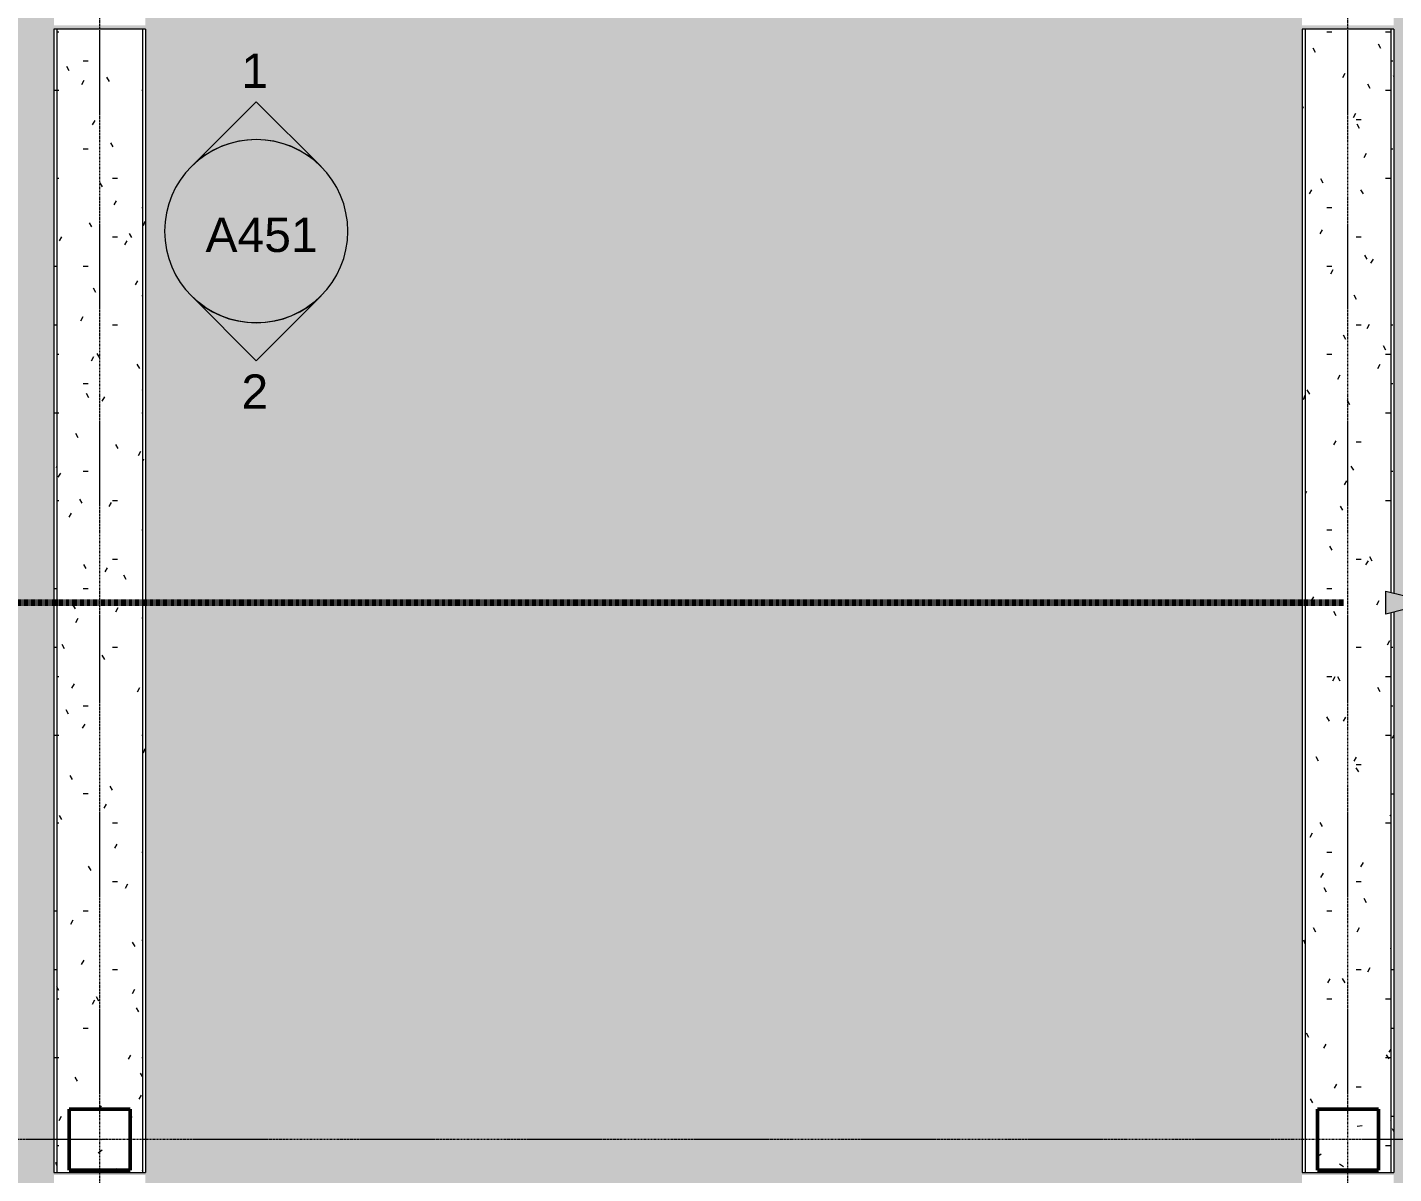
# Model space of a CAD drawing. Header units: inches. Extents: x -4218 to -1814, y 9706 to 12426.
# Drawn here: x -3173.3 to -2815.3, y 10158.3 to 10458.7 of the extents above; entities that cross this region are included whole.
import ezdxf

# ---------------------------------------------------------------- set-up
doc = ezdxf.new("R2010")
doc.units = ezdxf.units.IN
doc.header["$MEASUREMENT"] = 0
doc.linetypes.add('Dash', pattern=[0.25, 0.125, -0.125])
doc.linetypes.add('Grid Line 1_2_', pattern=[0.875, 0.5, -0.125, 0.125, -0.125])
for name, color, linetype, lineweight in [('0-1', 7, 'Continuous', 5), ('0-2', 10, 'Continuous', 9), ('A-FLOR-2', 253, 'Continuous', 13), ('A-GENM', 5, 'Continuous', 9), ('A-GENM-6', 5, 'Dash', 140), ('G-ANNO-SYMB-2', 111, 'Continuous', 9), ('S-BEAM-1', 251, 'Continuous', 9), ('S-BEAM-2', 10, 'Continuous', 9), ('S-COLS', 52, 'Continuous', 9), ('S-COLS-1', 7, 'Continuous', 50), ('S-GRID-1', 1, 'Grid Line 1_2_', 9)]:
    doc.layers.add(name, color=color, linetype=linetype, lineweight=lineweight)
doc.styles.add('Arial_1', font='arial.ttf', dxfattribs={"height": 9})

# ---------------------------------------------------------------- blocks, each defined once
blk = doc.blocks.new('Concrete-Rectangular-Column - ONE-V21-RCP - BASEMENT')
at = {"layer": 'S-COLS'}
h = blk.add_hatch(dxfattribs=at)
h.set_pattern_fill('FP_22', color=256, style=0, pattern_type=2)
h.set_pattern_definition([(50, (2827.324, -10167.19), (27.5427, -2.40992), [2.88, -31.68]), (355, (2827.324, -10167.19), (-5.327844, 28.884266), [2.304, -25.344]), (100.451, (2829.62, -10167.39), (22.215316, 26.47393), [2.448, -26.924]), (46.184, (2827.324, -10159.51), (40.98187, -6.35642), [4.32, -47.52]), (96.636, (2830.74, -10160.04), (35.89075, 37.40619), [3.671, -40.386]), (351.184, (2827.324, -10159.51), (35.89097, 37.40622), [3.456, -38.016]), (21, (2831.164, -10161.43), (22.921036, -15.46073), [2.88, -31.68]), (326, (2831.164, -10161.43), (9.34353, 27.84574), [2.304, -25.344]), (71.451, (2833.074, -10162.718), (32.26477, 12.38442), [2.448, -26.924]), (37.5, (2827.324, -10167.189), (0.466855, 12.782707), [1.267, -23.77, 1.267, -24.461, -25.44]), (37.5, (2827.324, -10167.189), (0.466855, 12.782707), [-50.765, 1.267, -24.173]), (7.5, (2827.324, -10167.189), (10.10159, 15.14509), [1.267, -13.402, 1.267, -23.194, -9.696]), (7.5, (2827.324, -10167.189), (10.10159, 15.14509), [-39.13, 1.267, -8.429]), (327.5, (2818.761, -10167.189), (20.499161, -0.86578), [1.267, -8.333, 1.267, -28.685, -39.744]), (327.5, (2818.761, -10167.189), (20.499161, -0.86578), [-39.552, 1.267, -38.477]), (317.5, (2814.921, -10167.189), (22.39478, 3.844288), [1.267, -11.213, 1.267, -18.624, -28.224]), (317.5, (2814.921, -10167.189), (22.39478, 3.844288), [-32.371, 1.267, -26.957])])
h.paths.add_polyline_path([(8, -8), (8, 8), (-8, 8), (-8, -8)], flags=0)
at = {"layer": 'S-COLS-1'}
for p, q in [((-8, 8), (8, 8)), ((-8, -8), (-8, 8)), ((8, 8), (8, -8)), ((8, -8), (-8, -8))]:
    blk.add_line(p, q, dxfattribs=at)
blk = doc.blocks.new('Concrete-Rectangular-Column - ONE-V25-RCP - BASEMENT')
at = {"layer": 'S-COLS'}
h = blk.add_hatch(dxfattribs=at)
h.set_pattern_fill('FP_27', color=256, style=0, pattern_type=2)
h.set_pattern_definition([(50, (3154.324, -10167.19), (27.5427, -2.40992), [2.88, -31.68]), (355, (3154.324, -10167.19), (-5.327844, 28.884266), [2.304, -25.344]), (100.451, (3156.62, -10167.39), (22.215316, 26.47393), [2.448, -26.924]), (46.184, (3154.324, -10159.51), (40.98187, -6.35642), [4.32, -47.52]), (96.636, (3157.74, -10160.04), (35.89075, 37.40619), [3.671, -40.386]), (351.184, (3154.324, -10159.51), (35.89097, 37.40622), [3.456, -38.016]), (21, (3158.164, -10161.43), (22.921036, -15.46073), [2.88, -31.68]), (326, (3158.164, -10161.43), (9.34353, 27.84574), [2.304, -25.344]), (71.451, (3160.074, -10162.718), (32.26477, 12.38442), [2.448, -26.924]), (37.5, (3154.324, -10167.189), (0.466855, 12.782707), [1.267, -23.77, 1.267, -24.461, -25.44]), (37.5, (3154.324, -10167.189), (0.466855, 12.782707), [-50.765, 1.267, -24.173]), (7.5, (3154.324, -10167.189), (10.10159, 15.14509), [1.267, -13.402, 1.267, -23.194, -9.696]), (7.5, (3154.324, -10167.189), (10.10159, 15.14509), [-39.13, 1.267, -8.429]), (327.5, (3145.761, -10167.189), (20.499161, -0.86578), [1.267, -8.333, 1.267, -28.685, -39.744]), (327.5, (3145.761, -10167.189), (20.499161, -0.86578), [-39.552, 1.267, -38.477]), (317.5, (3141.921, -10167.189), (22.39478, 3.844288), [1.267, -11.213, 1.267, -18.624, -28.224]), (317.5, (3141.921, -10167.189), (22.39478, 3.844288), [-32.371, 1.267, -26.957])])
h.paths.add_polyline_path([(8, -8), (8, 8), (-8, 8), (-8, -8)], flags=0)
at = {"layer": 'S-COLS-1'}
for p, q in [((-8, 8), (8, 8)), ((-8, -8), (-8, 8)), ((8, 8), (8, -8)), ((8, -8), (-8, -8))]:
    blk.add_line(p, q, dxfattribs=at)
blk = doc.blocks.new('Inverted Tee Beam - 24IT40-2543514-RCP - BASEMENT')
at = {"layer": 'S-BEAM-1'}
h = blk.add_hatch(dxfattribs=at)
h.set_pattern_fill('FP_33', color=256, style=0, pattern_type=2)
h.set_pattern_definition([(270, (-10316.893, -1597.556), (7.68, -21.722), [0.896, -15.396, 0.896, -15.396, -86.889]), (270, (-10316.893, -1597.556), (7.68, -21.722), [-32.583, 0.896, -31.687, 0.896, -15.396, -38.014]), (270, (-10316.893, -1597.556), (7.68, -21.722), [-81.459, 0.896, -9.965, 0.896, -26.257]), (22.208, (-10313.053, -1605.701), (26.0559108, 16.9086766), [1.185, -20.367, 1.185, -135.31]), (22.208, (-10313.053, -1605.701), (26.0559108, 16.9086766), [-22.737, -20.367, 1.185, -41.919, -71.84]), (22.208, (-10313.053, -1605.701), (26.0559108, 16.9086766), [-86.208, 1.185, -20.367, 1.185, -49.103]), (22.208, (-10313.053, -1605.701), (26.0559108, 16.9086766), [-108.945, -13.183, 1.185, -34.735]), (157.792, (-10297.693, -1608.417), (-27.152691, 4.8140186), [1.185, -20.367, 1.185, -135.31]), (157.792, (-10297.693, -1608.417), (-27.152691, 4.8140186), [-22.737, -20.367, 1.185, -41.919, -71.84]), (157.792, (-10297.693, -1608.417), (-27.152691, 4.8140186), [-86.208, 1.185, -20.367, 1.185, -49.103]), (157.792, (-10297.693, -1608.417), (-27.152691, 4.8140186), [-108.945, -13.183, 1.185, -34.735])])
h.paths.add_polyline_path([(-158.33, 12), (-158.33, 11.21), (141.27, 11.21), (141.27, 12), (32.79, 12)], flags=0)
h = blk.add_hatch(dxfattribs=at)
h.set_pattern_fill('FP_34', color=256, style=0, pattern_type=2)
h.set_pattern_definition([(270, (-10316.893, -3154.324), (7.68, -30.72), [1.267, -21.773, 1.267, -21.773, -122.88]), (270, (-10316.893, -3154.324), (7.68, -30.72), [-46.08, 1.267, -44.813, 1.267, -21.773, -53.76]), (270, (-10316.893, -3154.324), (7.68, -30.72), [-115.2, 1.267, -14.093, 1.267, -37.133]), (30, (-10313.053, -3165.844), (22.7643004, 22.011075), [1.267, -21.773, 1.267, -21.773, -122.88]), (30, (-10313.053, -3165.844), (22.7643004, 22.011075), [-46.08, 1.267, -44.813, 1.267, -21.773, -53.76]), (30, (-10313.053, -3165.844), (22.7643004, 22.011075), [-115.2, 1.267, -14.093, 1.267, -37.133]), (150, (-10297.693, -3169.684), (-30.4443004, 8.708925), [1.267, -21.773, 1.267, -21.773, -122.88]), (150, (-10297.693, -3169.684), (-30.4443004, 8.708925), [-46.08, 1.267, -44.813, 1.267, -21.773, -53.76]), (150, (-10297.693, -3169.684), (-30.4443004, 8.708925), [-115.2, 1.267, -14.093, 1.267, -37.133])])
h.paths.add_polyline_path([(-158.33, -11.21), (141.27, -11.21), (141.27, 11.21), (-158.33, 11.21), (-158.33, -8)], flags=0)
h.paths.add_polyline_path([(-157.7, 8), (-141.7, 8), (-141.7, -8), (-157.7, -8)], flags=0)
h = blk.add_hatch(dxfattribs=at)
h.set_pattern_fill('FP_35', color=256, style=0, pattern_type=2)
h.set_pattern_definition([(270, (-10316.893, -1556.768), (7.68, -21.722), [0.896, -15.396, 0.896, -15.396, -86.889]), (270, (-10316.893, -1556.768), (7.68, -21.722), [-32.583, 0.896, -31.687, 0.896, -15.396, -38.014]), (270, (-10316.893, -1556.768), (7.68, -21.722), [-81.459, 0.896, -9.965, 0.896, -26.257]), (22.208, (-10313.053, -1564.914), (26.0559108, 16.9086766), [1.185, -20.367, 1.185, -135.31]), (22.208, (-10313.053, -1564.914), (26.0559108, 16.9086766), [-22.737, -20.367, 1.185, -41.919, -71.84]), (22.208, (-10313.053, -1564.914), (26.0559108, 16.9086766), [-86.208, 1.185, -20.367, 1.185, -49.103]), (22.208, (-10313.053, -1564.914), (26.0559108, 16.9086766), [-108.945, -13.183, 1.185, -34.735]), (157.792, (-10297.693, -1567.629), (-27.152691, 4.8140186), [1.185, -20.367, 1.185, -135.31]), (157.792, (-10297.693, -1567.629), (-27.152691, 4.8140186), [-22.737, -20.367, 1.185, -41.919, -71.84]), (157.792, (-10297.693, -1567.629), (-27.152691, 4.8140186), [-86.208, 1.185, -20.367, 1.185, -49.103]), (157.792, (-10297.693, -1567.629), (-27.152691, 4.8140186), [-108.945, -13.183, 1.185, -34.735])])
h.paths.add_polyline_path([(-158.33, -11.21), (-158.33, -12), (141.27, -12), (141.27, -11.21), (32.79, -11.21)], flags=0)
at = {"layer": 'S-BEAM-2'}
for p, q in [((-158.33, 12), (-158.33, 11.21)), ((141.27, 12), (-158.33, 12)), ((-158.33, 11.21), (-158.33, -11.21)), ((141.27, 11.21), (-158.33, 11.21)), ((141.27, 11.21), (141.27, 12)), ((141.27, -11.21), (141.27, 11.21)), ((-158.33, -11.21), (-158.33, -12)), ((141.27, -11.21), (-158.33, -11.21)), ((141.27, -12), (-158.33, -12)), ((141.27, -12), (141.27, -11.21))]:
    blk.add_line(p, q, dxfattribs=at)
blk = doc.blocks.new('Inverted Tee Beam - 24IT40-V33-RCP - BASEMENT')
at = {"layer": 'S-BEAM-1'}
h = blk.add_hatch(dxfattribs=at)
h.set_pattern_fill('FP_95', color=256, style=0, pattern_type=2)
h.set_pattern_definition([(270, (-10316.893, -1434.056), (7.68, -21.722), [0.896, -15.396, 0.896, -15.396, -86.889]), (270, (-10316.893, -1434.056), (7.68, -21.722), [-32.583, 0.896, -31.687, 0.896, -15.396, -38.014]), (270, (-10316.893, -1434.056), (7.68, -21.722), [-81.459, 0.896, -9.965, 0.896, -26.257]), (22.208, (-10313.053, -1442.201), (26.0559108, 16.9086766), [1.185, -20.367, 1.185, -135.31]), (22.208, (-10313.053, -1442.201), (26.0559108, 16.9086766), [-22.737, -20.367, 1.185, -41.919, -71.84]), (22.208, (-10313.053, -1442.201), (26.0559108, 16.9086766), [-86.208, 1.185, -20.367, 1.185, -49.103]), (22.208, (-10313.053, -1442.201), (26.0559108, 16.9086766), [-108.945, -13.183, 1.185, -34.735]), (157.792, (-10297.693, -1444.917), (-27.152691, 4.8140186), [1.185, -20.367, 1.185, -135.31]), (157.792, (-10297.693, -1444.917), (-27.152691, 4.8140186), [-22.737, -20.367, 1.185, -41.919, -71.84]), (157.792, (-10297.693, -1444.917), (-27.152691, 4.8140186), [-86.208, 1.185, -20.367, 1.185, -49.103]), (157.792, (-10297.693, -1444.917), (-27.152691, 4.8140186), [-108.945, -13.183, 1.185, -34.735])])
h.paths.add_polyline_path([(-158.33, 12), (-158.33, 11.21), (141.27, 11.21), (141.27, 12), (2.27, 12)], flags=0)
h = blk.add_hatch(dxfattribs=at)
h.set_pattern_fill('FP_96', color=256, style=0, pattern_type=2)
h.set_pattern_definition([(270, (-10316.893, -2827.324), (7.68, -30.72), [1.267, -21.773, 1.267, -21.773, -122.88]), (270, (-10316.893, -2827.324), (7.68, -30.72), [-46.08, 1.267, -44.813, 1.267, -21.773, -53.76]), (270, (-10316.893, -2827.324), (7.68, -30.72), [-115.2, 1.267, -14.093, 1.267, -37.133]), (30, (-10313.053, -2838.844), (22.7643004, 22.011075), [1.267, -21.773, 1.267, -21.773, -122.88]), (30, (-10313.053, -2838.844), (22.7643004, 22.011075), [-46.08, 1.267, -44.813, 1.267, -21.773, -53.76]), (30, (-10313.053, -2838.844), (22.7643004, 22.011075), [-115.2, 1.267, -14.093, 1.267, -37.133]), (150, (-10297.693, -2842.684), (-30.4443004, 8.708925), [1.267, -21.773, 1.267, -21.773, -122.88]), (150, (-10297.693, -2842.684), (-30.4443004, 8.708925), [-46.08, 1.267, -44.813, 1.267, -21.773, -53.76]), (150, (-10297.693, -2842.684), (-30.4443004, 8.708925), [-115.2, 1.267, -14.093, 1.267, -37.133])])
h.paths.add_polyline_path([(-158.33, 8), (-158.33, -11.21), (-11.66, -11.21), (-11.97, -9.96), (-5.97, -9.96), (-6.28, -11.21), (141.27, -11.21), (141.27, 11.21), (-158.33, 11.21)], flags=0)
h.paths.add_polyline_path([(-157.7, -8), (-157.7, 8), (-141.7, 8), (-141.7, -8)], flags=0)
h = blk.add_hatch(dxfattribs=at)
h.set_pattern_fill('FP_97', color=256, style=0, pattern_type=2)
h.set_pattern_definition([(270, (-10316.893, -1393.268), (7.68, -21.722), [0.896, -15.396, 0.896, -15.396, -86.889]), (270, (-10316.893, -1393.268), (7.68, -21.722), [-32.583, 0.896, -31.687, 0.896, -15.396, -38.014]), (270, (-10316.893, -1393.268), (7.68, -21.722), [-81.459, 0.896, -9.965, 0.896, -26.257]), (22.208, (-10313.053, -1401.414), (26.0559108, 16.9086766), [1.185, -20.367, 1.185, -135.31]), (22.208, (-10313.053, -1401.414), (26.0559108, 16.9086766), [-22.737, -20.367, 1.185, -41.919, -71.84]), (22.208, (-10313.053, -1401.414), (26.0559108, 16.9086766), [-86.208, 1.185, -20.367, 1.185, -49.103]), (22.208, (-10313.053, -1401.414), (26.0559108, 16.9086766), [-108.945, -13.183, 1.185, -34.735]), (157.792, (-10297.693, -1404.129), (-27.152691, 4.8140186), [1.185, -20.367, 1.185, -135.31]), (157.792, (-10297.693, -1404.129), (-27.152691, 4.8140186), [-22.737, -20.367, 1.185, -41.919, -71.84]), (157.792, (-10297.693, -1404.129), (-27.152691, 4.8140186), [-86.208, 1.185, -20.367, 1.185, -49.103]), (157.792, (-10297.693, -1404.129), (-27.152691, 4.8140186), [-108.945, -13.183, 1.185, -34.735])])
h.paths.add_polyline_path([(-158.33, -12), (-11.46, -12), (-11.66, -11.21), (-158.33, -11.21)], flags=0)
h.paths.add_polyline_path([(-6.48, -12), (141.27, -12), (141.27, -11.21), (-6.28, -11.21)], flags=0)
at = {"layer": 'S-BEAM-2'}
for p, q in [((-158.33, 12), (-158.33, 11.21)), ((141.27, 12), (-158.33, 12)), ((-158.33, 11.21), (-158.33, -11.21)), ((141.27, 11.21), (-158.33, 11.21)), ((141.27, 11.21), (141.27, 12)), ((141.27, -11.21), (141.27, 11.21)), ((-158.33, -11.21), (-158.33, -12)), ((-11.66, -11.21), (-158.33, -11.21)), ((-11.46, -12), (-158.33, -12)), ((141.27, -12), (-6.48, -12)), ((141.27, -11.21), (-6.28, -11.21)), ((141.27, -12), (141.27, -11.21))]:
    blk.add_line(p, q, dxfattribs=at)
blk = doc.blocks.new('CTR - 1st Phase - Shell_rvt-1-RCP - BASEMENT')
at = {"layer": 'A-FLOR-2'}
h = blk.add_hatch(color=256, dxfattribs=at)
h.paths.add_polyline_path([(-3819.32, 10019.59), (-3493.32, 10019.59), (-3493.32, 10157.85), (-3469.32, 10157.85), (-3469.32, 10019.59), (-3166.32, 10019.59), (-3166.32, 10157.96), (-3142.32, 10157.96), (-3142.32, 10019.59), (-2839.32, 10019.59), (-2839.32, 10157.96), (-2815.32, 10157.96), (-2815.32, 10019.59), (-2512.32, 10019.59), (-2512.32, 10157.96), (-2488.32, 10157.96), (-2488.32, 10019.59), (-2185.32, 10019.59), (-2185.32, 10158.09), (-2161.32, 10158.09), (-2161.32, 10158.57), (-2185.32, 10158.57), (-2185.32, 10457.9), (-2165.32, 10457.9), (-2165.32, 10459.18), (-2185.32, 10459.18), (-2185.32, 10811.99), (-2488.32, 10811.99), (-2488.32, 10459.18), (-2512.32, 10459.18), (-2512.32, 10811.99), (-2815.32, 10811.99), (-2815.32, 10459.18), (-2839.32, 10459.18), (-2839.32, 10811.99), (-3142.32, 10811.99), (-3142.32, 10459.18), (-3166.32, 10459.18), (-3166.32, 10811.99), (-3411.8, 10811.99), (-3411.8, 11286.79), (-3166.32, 11286.79), (-3166.32, 11423.24), (-3203.27, 11423.24), (-3203.27, 11419.99), (-3205.27, 11419.99), (-3205.27, 11421.93), (-3205.9, 11421.93), (-3205.9, 11423.24), (-3240.65, 11423.24), (-3240.65, 11421.93), (-3241.27, 11421.93), (-3241.27, 11419.99), (-3243.27, 11419.99), (-3243.27, 11423.24), (-3282.27, 11423.24), (-3282.27, 11419.99), (-3284.27, 11419.99), (-3284.27, 11421.93), (-3284.9, 11421.93), (-3284.9, 11423.24), (-3319.65, 11423.24), (-3319.65, 11421.93), (-3320.27, 11421.93), (-3320.27, 11419.99), (-3322.27, 11419.99), (-3322.27, 11423.24), (-3359.27, 11423.24), (-3359.27, 11542.99), (-3475.67, 11542.97), (-3475.67, 11290.19), (-3473.32, 11290.19), (-3473.32, 11274.19), (-3489.32, 11274.19), (-3489.32, 11290.19), (-3486.97, 11290.19), (-3486.97, 11434.99), (-3571.32, 11434.99), (-3571.32, 11430.99), (-3819.32, 11430.99), (-3819.32, 10027.94)], flags=0)
h.paths.add_polyline_path([(-2107.32, 10019.59), (-2107.32, 10154.6), (-2161.32, 10154.6), (-2161.32, 10019.59)], flags=0)
h.paths.add_polyline_path([(-3142.32, 10158.57), (-3166.32, 10158.57), (-3166.32, 10458.16), (-3142.32, 10458.16), (-3142.32, 10349.68)], flags=0)
h.paths.add_polyline_path([(-2839.32, 10158.57), (-2839.32, 10458.16), (-2815.32, 10458.16), (-2815.32, 10310.41), (-2811.07, 10309.36), (-2810.43, 10310.93), (-2809.36, 10312.25), (-2807.96, 10313.22), (-2806.35, 10313.76), (-2804.24, 10319.83), (-2803.25, 10313.48), (-2801.76, 10312.66), (-2800.56, 10311.46), (-2799.74, 10309.96), (-2799.39, 10308.3), (-2799.53, 10306.6), (-2800.13, 10305.01), (-2801.17, 10303.66), (-2802.55, 10302.66), (-2804.15, 10302.09), (-2805.85, 10301.99), (-2807.51, 10302.39), (-2808.98, 10303.24), (-2810.16, 10304.47), (-2810.93, 10305.99), (-2811.03, 10306.5), (-2815.32, 10305.43), (-2815.32, 10158.57), (-2838.54, 10158.57)], flags=0)
h.paths.add_polyline_path([(-2511.54, 10158.57), (-2512.32, 10158.57), (-2512.32, 10458.16), (-2488.32, 10458.16), (-2488.32, 10158.57), (-2489.11, 10158.57)], flags=0)
h.paths.add_polyline_path([(-3469.32, 10158.57), (-3493.32, 10158.57), (-3493.32, 10458.16), (-3469.32, 10458.16), (-3469.32, 10349.68)], flags=0)
h.paths.add_polyline_path([(-2107.32, 10178.6), (-2107.32, 10455.19), (-2161.32, 10455.19), (-2161.32, 10178.6)], flags=0)
h.paths.add_polyline_path([(-3784.81, 10295.87), (-3783.23, 10302.21), (-3784.24, 10302.5), (-3785.68, 10303.41), (-3786.8, 10304.69), (-3787.54, 10306.37), (-3787.76, 10307.92), (-3787.52, 10309.61), (-3786.8, 10311.15), (-3785.68, 10312.43), (-3784.24, 10313.34), (-3782.61, 10313.81), (-3780.9, 10313.79), (-3779.28, 10313.29), (-3777.86, 10312.34), (-3776.77, 10311.04), (-3776.09, 10309.47), (-3769.86, 10307.92), (-3776.09, 10306.37), (-3776.86, 10304.69), (-3777.86, 10303.5), (-3779.28, 10302.56), (-3780.39, 10302.21), (-3778.81, 10295.87)], flags=0)
h.paths.add_polyline_path([(-2651.12, 10299.44), (-2652.81, 10299.68), (-2654.35, 10300.39), (-2655.64, 10301.52), (-2656.55, 10302.96), (-2657.01, 10304.59), (-2656.99, 10306.3), (-2656.49, 10307.92), (-2655.55, 10309.34), (-2654.24, 10310.43), (-2652.68, 10311.11), (-2651.12, 10317.34), (-2649.57, 10311.11), (-2647.89, 10310.33), (-2646.7, 10309.34), (-2645.76, 10307.92), (-2645.42, 10306.81), (-2639.08, 10308.39), (-2639.08, 10302.39), (-2645.42, 10303.97), (-2645.7, 10302.96), (-2646.61, 10301.52), (-2647.89, 10300.39), (-2649.57, 10299.66)], flags=0)
h.paths.add_polyline_path([(-3493.32, 10459.18), (-3493.32, 10824.42), (-3469.32, 10824.42), (-3469.32, 10459.18), (-3492.54, 10459.18)], flags=0)
h.paths.add_polyline_path([(-2107.32, 10479.19), (-2107.32, 10804.44), (-2161.31, 10804.44), (-2161.31, 10479.19)], flags=0)
h.paths.add_polyline_path([(-3493.32, 10825.62), (-3493.32, 11273.73), (-3469.32, 11273.73), (-3469.32, 10825.62), (-3492.54, 10825.62)], flags=0)
h.paths.add_polyline_path([(-2185.32, 11286.79), (-2185.32, 11522.65), (-2161.32, 11522.65), (-2161.32, 11294.44), (-2107.32, 11294.44), (-2107.32, 11523.19), (-2161.32, 11523.19), (-2161.32, 11547.19), (-2107.32, 11547.19), (-2107.32, 11835.19), (-2164.32, 11835.19), (-2164.32, 11859.19), (-2107.32, 11859.19), (-2107.32, 12077.19), (-2520.32, 12077.19), (-2520.32, 11859.19), (-2501.24, 11859.19), (-2501.24, 11855.19), (-2499.18, 11855.19), (-2499.18, 11859.19), (-2165.14, 11859.19), (-2165.14, 11835.19), (-2499.18, 11835.19), (-2499.18, 11839.19), (-2501.24, 11839.19), (-2501.24, 11835.19), (-2826.18, 11835.19), (-2826.18, 11839.19), (-2828.24, 11839.19), (-2828.24, 11835.19), (-3153.18, 11835.19), (-3153.18, 11839.19), (-3155.24, 11839.19), (-3155.24, 11835.19), (-3480.18, 11835.19), (-3480.18, 11839.19), (-3482.22, 11839.19), (-3482.22, 11835.19), (-3666.89, 11835.19), (-3666.89, 11826.18), (-3665.01, 11826.18), (-3665.01, 11824.18), (-3666.89, 11824.18), (-3666.89, 11788.18), (-3665.01, 11788.18), (-3665.01, 11786.18), (-3666.89, 11786.18), (-3666.89, 11782.99), (-3203.32, 11782.99), (-3203.32, 11774.99), (-3212.37, 11774.99), (-3212.37, 11550.99), (-3203.32, 11550.99), (-3203.32, 11550.8), (-2816.45, 11550.8), (-2816.45, 11546.2), (-2815.32, 11546.2), (-2815.32, 11286.79), (-2512.32, 11286.79), (-2512.32, 11546.2), (-2488.32, 11546.2), (-2488.32, 11286.79), (-2451.21, 11286.79)], flags=0)
h.paths.add_polyline_path([(-2991.49, 11286.79), (-2839.32, 11286.79), (-2839.32, 11422.8), (-3070.27, 11422.8), (-3070.27, 11420.43), (-3072.27, 11420.43), (-3072.27, 11422.36), (-3072.9, 11422.36), (-3072.9, 11422.8), (-3107.65, 11422.8), (-3107.65, 11422.36), (-3108.27, 11422.36), (-3108.27, 11420.43), (-3110.27, 11420.43), (-3110.27, 11422.8), (-3123.09, 11422.8), (-3123.09, 11423.24), (-3124.27, 11423.24), (-3124.27, 11419.99), (-3126.27, 11419.99), (-3126.27, 11421.93), (-3126.9, 11421.93), (-3126.9, 11423.24), (-3142.32, 11423.24), (-3142.32, 11286.79)], flags=0)
h.paths.add_polyline_path([(-3390.86, 11421.9), (-3391.26, 11421.96), (-3391.58, 11422.16), (-3391.71, 11422.32), (-3391.85, 11422.65), (-3391.93, 11423.06), (-3392.87, 11428.18), (-3393.15, 11429.82), (-3393.61, 11433.04), (-3393.99, 11436.18), (-3394.28, 11439.27), (-3394.5, 11442.33), (-3394.65, 11445.37), (-3394.74, 11448.44), (-3394.79, 11454.69), (-3394.69, 11461.26), (-3394.46, 11468.28), (-3394.3, 11471.41), (-3393.98, 11475.77), (-3393.8, 11477.73), (-3393.45, 11480.57), (-3392.9, 11483.67), (-3392.48, 11485.45), (-3391.93, 11487.14), (-3391.81, 11487.67), (-3391.58, 11488.04), (-3391.26, 11488.24), (-3390.86, 11488.3), (-3390.63, 11488.28), (-3380.79, 11484.86), (-3374.37, 11482.55), (-3369.16, 11480.58), (-3366.16, 11479.38), (-3364.61, 11478.68), (-3363.99, 11478.27), (-3363.49, 11477.75), (-3363.09, 11477.07), (-3362.76, 11475.77), (-3362.63, 11475.09), (-3362.42, 11473.63), (-3362.23, 11471.76), (-3362.1, 11469.48), (-3361.32, 11469.48), (-3361.27, 11469.43), (-3361.28, 11468.32), (-3361.32, 11468.28), (-3362.1, 11468.28), (-3362.1, 11441.92), (-3361.28, 11441.88), (-3361.27, 11441.87), (-3361.27, 11440.77), (-3361.32, 11440.72), (-3362.1, 11440.72), (-3362.23, 11438.44), (-3362.57, 11435.55), (-3362.83, 11434.04), (-3363.09, 11433.13), (-3363.49, 11432.45), (-3363.99, 11431.93), (-3364.61, 11431.52), (-3366.16, 11430.82), (-3369.16, 11429.61), (-3372.94, 11428.18), (-3379.1, 11425.94), (-3388.52, 11422.65), (-3390.63, 11421.92)], flags=0)
h.paths.add_polyline_path([(-3354.52, 11427.99), (-3286.02, 11427.99), (-3286.02, 11463.99), (-3284.27, 11463.99), (-3284.27, 11427.99), (-3280.65, 11427.99), (-3280.65, 11542.99), (-3354.52, 11542.99), (-3354.52, 11435.55)], flags=0)
h.paths.add_polyline_path([(-3275.9, 11427.99), (-3207.02, 11427.99), (-3207.02, 11463.99), (-3205.27, 11463.99), (-3205.27, 11427.99), (-3201.65, 11427.99), (-3201.65, 11543.18), (-3203.32, 11543.18), (-3203.32, 11542.99), (-3275.9, 11542.99), (-3275.9, 11455.31)], flags=0)
h.paths.add_polyline_path([(-3123.09, 11427.99), (-3123.09, 11523.19), (-3141.81, 11523.19), (-3141.81, 11543.18), (-3146.32, 11543.18), (-3146.32, 11534.2), (-3142.32, 11534.2), (-3142.32, 11427.99), (-3128.02, 11427.99), (-3128.02, 11463.99), (-3126.27, 11463.99), (-3126.27, 11427.99), (-3124.27, 11427.99)], flags=0)
h.paths.add_polyline_path([(-3194.09, 11427.99), (-3166.32, 11427.99), (-3166.32, 11534.2), (-3162.32, 11534.2), (-3162.32, 11543.18), (-3196.9, 11543.18), (-3196.9, 11427.99)], flags=0)
h.paths.add_polyline_path([(-3070.27, 11428.43), (-2839.32, 11428.43), (-2839.32, 11543.18), (-2839.84, 11543.18), (-2839.84, 11523.19), (-2849.12, 11523.19), (-2849.12, 11477.59), (-2921.12, 11477.59), (-2921.12, 11523.19), (-2941.67, 11523.19), (-2941.67, 11477.59), (-3013.67, 11477.59), (-3013.67, 11523.19), (-3034.22, 11523.19), (-3034.22, 11477.59), (-3106.22, 11477.59), (-3106.22, 11523.19), (-3117.46, 11523.19), (-3117.46, 11428.43), (-3108.27, 11428.43), (-3108.27, 11464.43), (-3106.52, 11464.43), (-3106.52, 11428.43), (-3072.27, 11428.43)], flags=0)
h.paths.add_polyline_path([(-3400.58, 11491.34), (-3400.87, 11491.41), (-3401.09, 11491.52), (-3405.53, 11494.4), (-3409.83, 11497.64), (-3414.07, 11501.34), (-3417.72, 11504.99), (-3421.25, 11509.06), (-3424.49, 11513.37), (-3427.52, 11518.1), (-3427.56, 11518.32), (-3427.52, 11518.64), (-3427.43, 11518.86), (-3427.37, 11518.95), (-3427.22, 11519.11), (-3427.03, 11519.24), (-3415.27, 11525.01), (-3416.12, 11525.88), (-3415.25, 11526.7), (-3414.07, 11525.56), (-3402.48, 11531.21), (-3401.57, 11531.35), (-3400.65, 11531.3), (-3399.77, 11531.06), (-3398.95, 11530.64), (-3396.12, 11528.64), (-3393.51, 11526.36), (-3393.01, 11526.73), (-3392.17, 11525.88), (-3392.54, 11525.38), (-3390.5, 11523.03), (-3388.06, 11519.61), (-3387.67, 11518.59), (-3387.54, 11517.5), (-3387.69, 11516.42), (-3393.34, 11504.83), (-3392.17, 11503.62), (-3393.01, 11502.78), (-3393.93, 11503.62), (-3399.78, 11491.68), (-3400.04, 11491.47), (-3400.25, 11491.38), (-3400.35, 11491.35)], flags=0)
h.paths.add_polyline_path([(-2814.81, 11523.19), (-2814.81, 11547.19), (-2512.84, 11547.19), (-2512.84, 11523.19), (-2788.88, 11523.19)], flags=0)
h.paths.add_polyline_path([(-2413.77, 11523.19), (-2487.81, 11523.19), (-2487.81, 11547.19), (-2185.33, 11547.19), (-2185.33, 11523.19), (-2332.69, 11523.19)], flags=0)
h.paths.add_polyline_path([(-2181.32, 11527.19), (-2181.32, 11543.19), (-2165.32, 11543.19), (-2165.32, 11527.19)], flags=0)
h.paths.add_polyline_path([(-3671.76, 11782.99), (-3671.76, 11788.18), (-3706.76, 11788.18), (-3706.76, 11789.93), (-3671.76, 11789.93), (-3671.76, 11835.19), (-3747.32, 11835.19), (-3747.32, 11782.99), (-3706.76, 11782.99)], flags=0)
h.paths.add_polyline_path([(-3819.3, 11838.99), (-3819.3, 11859.19), (-3671.76, 11859.19), (-3671.76, 12077.19), (-3819.32, 12077.19), (-3819.32, 11838.99)], flags=0)
h.paths.add_polyline_path([(-3154.26, 11855.19), (-3154.26, 12077.19), (-3666.89, 12077.19), (-3666.89, 11859.19), (-3482.22, 11859.19), (-3482.22, 11855.19), (-3480.18, 11855.19), (-3480.18, 11859.19), (-3169.64, 11859.19), (-3169.64, 11885.56), (-3167.89, 11885.56), (-3167.89, 11859.19), (-3155.24, 11859.19), (-3155.24, 11855.19)], flags=0)
h.paths.add_polyline_path([(-2826.18, 11855.19), (-2826.18, 11859.19), (-2717.1, 11859.19), (-2717.1, 11949.35), (-2755.16, 11949.35), (-2755.16, 12077.19), (-2981.15, 12077.19), (-2981.15, 11859.19), (-2968.72, 11859.19), (-2968.72, 11885.56), (-2966.97, 11885.56), (-2966.97, 11859.19), (-2828.24, 11859.19), (-2828.24, 11855.19)], flags=0)
h.paths.add_polyline_path([(-2995.52, 11859.19), (-2985.9, 11859.19), (-2985.9, 12077.19), (-3149.51, 12077.19), (-3149.51, 11859.19), (-2997.27, 11859.19), (-2997.27, 11885.56), (-2995.52, 11885.56)], flags=0)
h.paths.add_polyline_path([(-2660.94, 11859.19), (-2640.32, 11859.19), (-2640.32, 11949.35), (-2643.39, 11949.35), (-2643.39, 11946.98), (-2645.39, 11946.98), (-2645.39, 11948.91), (-2646.01, 11948.91), (-2646.01, 11949.35), (-2680.76, 11949.35), (-2680.76, 11948.91), (-2681.39, 11948.91), (-2681.39, 11946.98), (-2683.39, 11946.98), (-2683.39, 11949.35), (-2712.35, 11949.35), (-2712.35, 11859.19), (-2666.91, 11859.19)], flags=0)
h.paths.add_polyline_path([(-2660.94, 11871.12), (-2666.91, 11871.66), (-2662.84, 11883.39), (-2661.99, 11877.94)], flags=0)
h.paths.add_polyline_path([(-2654.12, 11871.34), (-2651.12, 11883.39), (-2648.12, 11871.34)], flags=0)
h.paths.add_polyline_path([(-2645.39, 11954.98), (-2640.32, 11954.98), (-2640.32, 12077.19), (-2749.54, 12077.19), (-2749.54, 11954.98), (-2647.14, 11954.98), (-2647.14, 11990.98), (-2645.39, 11990.98), (-2645.39, 11958.38)], flags=0)
at = {"layer": 'S-GRID-1'}
for p, q in [((-3154.32, 9836.18), (-3154.32, 12376.79)), ((-2827.32, 9836.18), (-2827.32, 12376.79)), ((-1814.21, 10167.19), (-4168.71, 10167.19))]:
    blk.add_line(p, q, dxfattribs=at)
at = {"layer": '0-2', "rotation": 89.99999999999987}
for name, p in [('Inverted Tee Beam - 24IT40-2543514-RCP - BASEMENT', (-3154.32, 10316.89)), ('Inverted Tee Beam - 24IT40-V33-RCP - BASEMENT', (-2827.32, 10316.89))]:
    blk.add_blockref(name, p, dxfattribs=at)
at = {"layer": '0-2'}
for name, p in [('Concrete-Rectangular-Column - ONE-V25-RCP - BASEMENT', (-3154.32, 10167.19)), ('Concrete-Rectangular-Column - ONE-V21-RCP - BASEMENT', (-2827.32, 10167.19))]:
    blk.add_blockref(name, p, dxfattribs=at)
blk = doc.blocks.new('Path of Travel - 02 Middle-1950850-RCP - BASEMENT')
at = {"layer": 'A-GENM'}
blk.add_hatch(color=256, dxfattribs=at).paths.add_polyline_path([(973.41, -3), (985.45, 0), (973.41, 3)], flags=0)
for p, q in [((973.41, -3), (973.41, 3)), ((973.41, 3), (985.45, 0)), ((985.45, 0), (973.41, -3))]:
    blk.add_line(p, q, dxfattribs=at)
at = {"layer": 'A-GENM-6'}
blk.add_line((8.96, 0), (962.45, 0), dxfattribs=at)
blk = doc.blocks.new('Elevation - Filled Arrow-152140-RCP - BASEMENT')
at = {"layer": 'G-ANNO-SYMB-2'}
for start, end in [(360, 180), (180, 360)]:
    blk.add_arc((0, 0), 0.25, start, end, dxfattribs=at)
blk = doc.blocks.new('Elevation - Filled Arrow-151867-RCP - BASEMENT')
at = {"layer": 'G-ANNO-SYMB-2'}
for p, q in [((0, 0.3536), (-0.1768, 0.1768)), ((0.1768, 0.1768), (0, 0.3536))]:
    blk.add_line(p, q, dxfattribs=at)
blk.add_arc((0, 0), 0.25, 45, 135, dxfattribs=at)

msp = doc.modelspace()

# ---------------------------------------------------------------- block references
at = {"layer": '0-1'}
msp.add_blockref('CTR - 1st Phase - Shell_rvt-1-RCP - BASEMENT', (0, 0), dxfattribs=at)
at = {"layer": 'A-GENM'}
msp.add_blockref('Path of Travel - 02 Middle-1950850-RCP - BASEMENT', (-3790.77, 10307.92), dxfattribs=at)
at = {"layer": 'G-ANNO-SYMB-2', "xscale": 95.99999999999994, "yscale": 95.99999999999994, "zscale": 95.99999999999994}
for name in ['Elevation - Filled Arrow-151867-RCP - BASEMENT', 'Elevation - Filled Arrow-152140-RCP - BASEMENT']:
    msp.add_blockref(name, (-3113.31, 10405.24), dxfattribs=at)
at = {"layer": 'G-ANNO-SYMB-2', "extrusion": (0, 0, -1), "xscale": 95.99999999999994, "yscale": 95.99999999999994, "zscale": 95.99999999999994, "rotation": 180}
msp.add_blockref('Elevation - Filled Arrow-151867-RCP - BASEMENT', (3113.31, 10405.24), dxfattribs=at)

# ---------------------------------------------------------------- texts
at = {"layer": 'G-ANNO-SYMB-2', "char_height": 9, "attachment_point": 1, "style": 'Arial_1'}
for s, insert, width in [('1', (-3117.17, 10451.8), 8.484), ('A451', (-3126.59, 10408.79), 35.754), ('2', (-3117.17, 10367.7), 8.484)]:
    msp.add_mtext(s, dxfattribs=dict(at, insert=insert, width=width))

doc.saveas('drawing.dxf')
